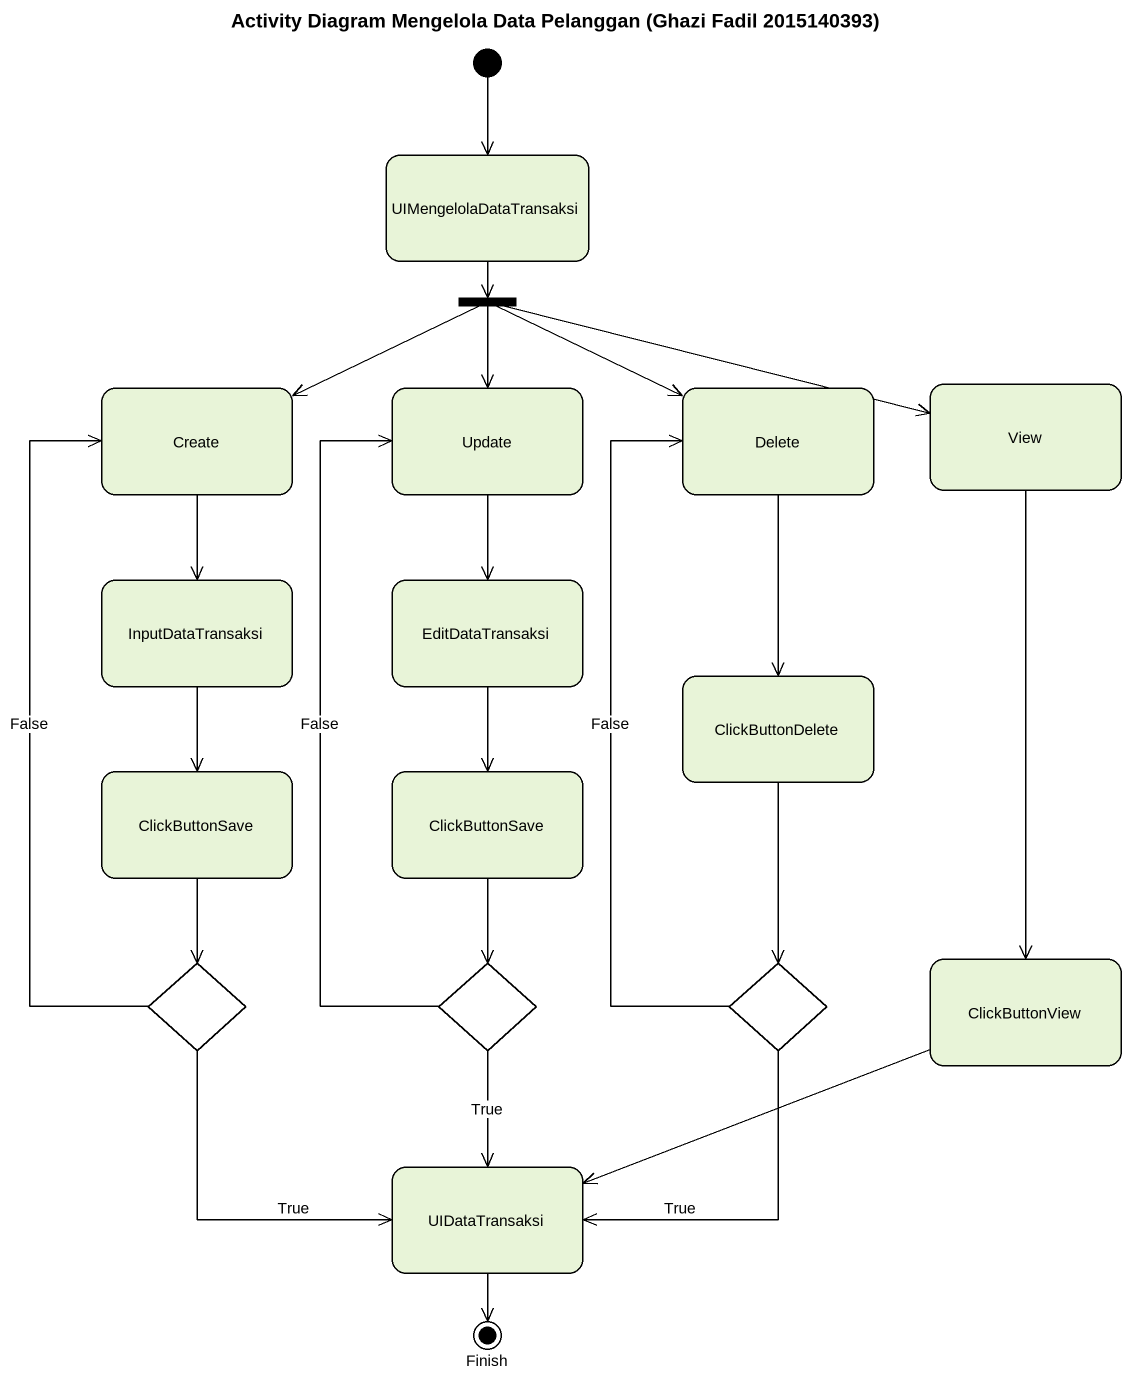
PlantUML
@startuml
title Activity Diagram Mengelola Data Pelanggan (Ghazi Fadil 2015140393)
hide empty description
state UIMengelolaDataTransaksi
state fork1 <<fork>>
state "Create" as Create_
state Update
state Delete
state View
state InputDataTransaksi
state EditDataTransaksi
state ClickButtonDelete
state ClickButtonSave
state "ClickButtonSave" as ClickButtonSave_2
state choice1 <<choice>>
state choice2 <<choice>>
state choice3 <<choice>>
state ClickButtonView
state UIDataTransaksi
state Finish <<end>>
[*] --> UIMengelolaDataTransaksi
UIMengelolaDataTransaksi --> fork1
fork1 -left-> Create_
fork1 --> Update
fork1 -right-> Delete
fork1 -right-> View
Create_ --> InputDataTransaksi
Update --> EditDataTransaksi
Delete --> ClickButtonDelete
View --> ClickButtonView
InputDataTransaksi --> ClickButtonSave
EditDataTransaksi --> ClickButtonSave_2
ClickButtonDelete --> choice3
ClickButtonSave --> choice1
ClickButtonSave_2 --> choice2
choice1 -up-> Create_ : False
choice1 --> UIDataTransaksi : True
choice2 -up-> Update : False
choice2 --> UIDataTransaksi : True
choice3 -up-> Delete : False
choice3 --> UIDataTransaksi : True
ClickButtonView -left-> UIDataTransaksi
UIDataTransaksi --> Finish
@enduml
